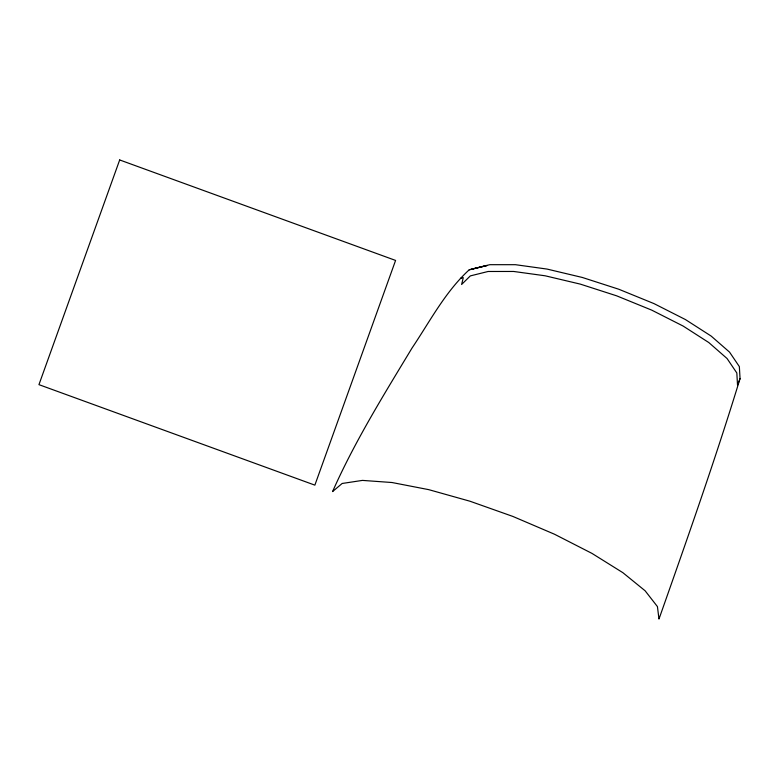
<?xml version="1.0" encoding="UTF-8"?>
<svg xmlns="http://www.w3.org/2000/svg" width="779" height="779" viewBox="0 0 779 779"><rect width="100%" height="100%" fill="white"/><g stroke="black" fill="none" stroke-linecap="round" stroke-linejoin="round"><path stroke-width="1.17" d="M740.05 378.594C715.307 459.425 687.107 539.302 658.976 619.052L657.437 606.598L645.129 590.794L622.83 572.653L591.943 553.382L554.473 534.219L512.884 516.438L469.99 501.228L428.742 489.65L392.022 482.522L362.449 480.4L342.147 483.477L332.565 491.588C354.737 441.508 383.794 394.817 412.052 348.009C430.018 321.289 445.208 291.794 469.221 269.797L489.835 264.685L515.464 264.694L547.043 269.076L582.303 277.46L618.779 289.233L653.941 303.586L685.423 319.556L711.169 336.08L729.534 352.108L739.349 366.588L740.05 378.594L737.518 384.962L736.827 372.975L727.05 358.506L708.763 342.517L683.105 326.041L651.721 310.13L616.666 295.835L580.316 284.121L545.154 275.795L513.663 271.462L488.112 271.482L470.321 275.902L461.606 284.481L463.281 277.645L460.447 278.337M469.221 269.797L487.177 265.464L472.016 269.086M119.684 159.948L38.95 384.651L314.862 485.142L395.586 260.429L119.684 159.948"/></g></svg>
